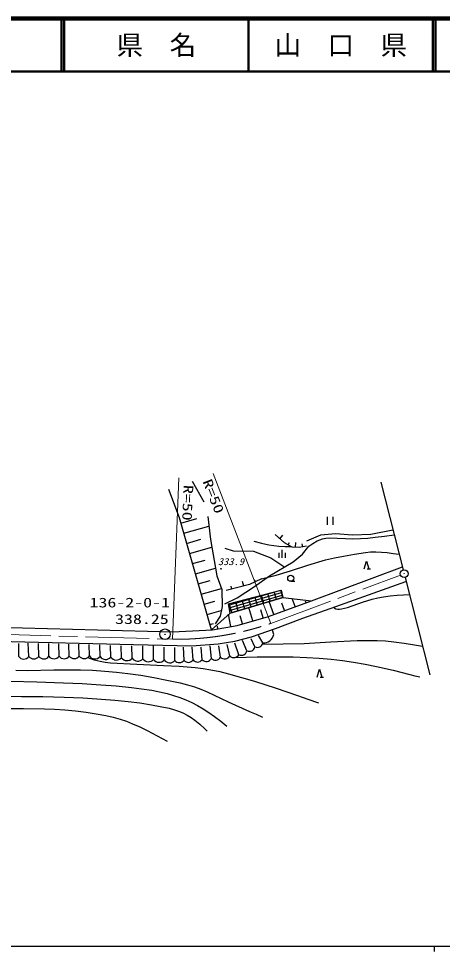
# Model space of a CAD drawing. Units: millimetres, scale not verified. Extents: x 40000 to 680000, y 20000 to 380000.
# Drawn here: x 289680 to 369513, y 204000 to 380000 of the extents above; entities that cross this region are included whole.
import ezdxf
from ezdxf.enums import TextEntityAlignment as Align

# ---------------------------------------------------------------- set-up
doc = ezdxf.new("R2010")
doc.units = ezdxf.units.MM
doc.header["$LTSCALE"] = 1000
doc.linetypes.add('CHAIN', pattern=[18.5, 12, -1.5, 3.5, -1.5])
for name, color, linetype, lineweight in [('M-BGD', 7, 'Continuous', 25), ('M-BGD-HTXT', 7, 'Continuous', 13), ('M-BMK', 2, 'CHAIN', 13), ('M-BMK-SRVR', 3, 'Continuous', 25), ('M-OTRS', 6, 'Continuous', 25), ('M-TTL', 2, 'Continuous', 140), ('M-TTL-BAND', 7, 'Continuous', 25), ('M-TTL-LINE', 7, 'Continuous', 50)]:
    doc.layers.add(name, color=color, linetype=linetype, lineweight=lineweight)
doc.layers.add('M-TTL-TXT', color=7, linetype='Continuous')
doc.styles.add('ＭＳ ゴシック', font='')
doc.styles.get('ＭＳ ゴシック').set_extended_font_data('MS Gothic')

# ---------------------------------------------------------------- blocks, each defined once
blk = doc.blocks.new('BUHIN5')
at = {"color": 7, "linetype": 'Continuous', "lineweight": 25}
blk.add_line((-297, -700), (201, -1036), dxfattribs=at)
blk.add_lwpolyline([(-797, -362), (420, 621), (-39, -874)], dxfattribs=at)
blk = doc.blocks.new('BUHIN7')
at = {"color": 7, "linetype": 'Continuous', "lineweight": 25}
for p, q in [((-411, 463), (-915, -282)), ((420, 621), (-420, -621)), ((583, -209), (79, -954))]:
    blk.add_line(p, q, dxfattribs=at)
blk = doc.blocks.new('BUHIN8')
at = {"color": 7, "linetype": 'Continuous', "lineweight": 25}
blk.add_line((-321, -475), (297, -893), dxfattribs=at)
blk.add_circle((0, 0), 574, dxfattribs=at)
blk = doc.blocks.new('BUHIN10')
at = {"color": 6, "linetype": 'Continuous', "lineweight": 25}
for radius in [746, 22.5]:
    blk.add_circle((0, 0), radius, dxfattribs=at)

msp = doc.modelspace()

# ---------------------------------------------------------------- hatches: boundary and pattern name
at = {"layer": 'M-BGD'}
h = msp.add_hatch(dxfattribs=at)
h.set_pattern_fill('USER', color=256, style=0, pattern_type=2)
h.set_pattern_definition([(196.356, (339464, 270740), (140.803, -479.765), []), (286.356, (339464, 270740), (2398.8, 704), []), (286.356, (338123, 270868), (2398.8, 704), [])])
h.paths.add_polyline_path([(339464, 270740), (329508, 267818), (329192, 269600), (339123, 272155)])

# ---------------------------------------------------------------- linework, layer by layer
for p, q in [((322365, 292749), (324595, 288826)), ((357923, 292531), (362133, 275994)), ((319964, 285779), (317952, 291172)), ((325997, 264700), (319964, 285779)), ((320239, 284821), (323245, 285681)), ((325302, 286048), (325844, 281691)), ((347808, 286005), (347807, 284505)), ((348958, 284504), (348959, 286004)), ((320787, 282905), (325524, 284260)), ((356023, 282727), (360211, 283544)), ((321335, 280988), (323998, 281750)), ((325844, 281691), (327038, 274883)), ((339755, 281087), (337996, 282647)), ((338875, 281867), (339457, 282523)), ((344007, 281464), (346638, 282596)), ((346638, 282596), (349358, 282821)), ((349358, 282821), (352577, 282593)), ((352577, 282593), (356023, 282727)), ((321884, 279072), (326092, 280276)), ((328517, 280054), (330076, 279573)), ((341194, 280286), (339755, 281087)), ((340474, 280686), (340738, 281160)), ((342513, 280205), (341194, 280286)), ((341854, 280246), (341909, 281152)), ((343913, 280484), (342513, 280205)), ((343213, 280345), (343108, 280875)), ((343144, 278971), (344353, 280484)), ((330076, 279573), (333955, 279530)), ((333955, 279530), (337194, 278249)), ((337194, 278249), (339632, 276608)), ((341421, 277521), (343144, 278971)), ((322432, 277156), (324836, 277844)), ((322981, 275239), (326784, 276328)), ((336931, 274849), (341421, 277521)), ((344845, 270144), (361988, 276563)), ((327038, 274883), (327962, 272268)), ((334119, 272856), (336931, 274849)), ((323529, 273323), (325741, 273956)), ((333192, 273212), (328752, 272095)), ((329862, 272375), (329729, 272903)), ((330853, 270727), (334119, 272856)), ((332082, 272933), (331872, 273765)), ((335432, 274291), (333192, 273212)), ((334312, 273752), (334137, 274114)), ((349441, 269061), (362653, 273781)), ((362503, 274540), (367174, 256186)), ((324078, 271407), (327882, 272495)), ((327962, 272268), (328015, 269055)), ((329192, 269600), (339123, 272155)), ((339123, 272155), (339464, 270740)), ((324626, 269490), (326645, 270068)), ((328540, 269595), (330853, 270727)), ((329508, 267818), (329192, 269600)), ((339464, 270740), (329508, 267818)), ((336743, 267206), (344845, 270144)), ((337756, 267573), (336878, 269994)), ((339781, 268308), (339283, 269682)), ((339464, 270740), (344845, 270144)), ((341807, 269042), (341245, 270590)), ((343832, 269777), (343720, 270086)), ((325174, 267574), (327863, 268344)), ((329508, 267818), (325997, 264700)), ((328015, 269055), (327632, 267258)), ((329633, 265312), (329248, 267597)), ((333794, 266361), (333071, 268885)), ((335760, 266924), (335325, 268444)), ((343201, 266872), (349441, 269061)), ((325723, 265658), (326382, 265846)), ((327632, 267258), (326706, 265788)), ((330845, 265516), (336743, 267206)), ((331828, 265798), (331396, 267307)), ((338099, 264894), (343201, 266872)), ((266681, 265714), (318661, 264291)), ((318661, 264291), (326190, 264697)), ((326190, 264697), (330845, 265516)), ((327209, 264904), (327132, 265361)), ((333581, 263322), (338099, 264894)), ((337760, 263811), (337483, 264583)), ((270966, 262862), (311287, 261902)), ((327300, 262003), (330441, 262552)), ((330441, 262552), (333581, 263322)), ((332686, 260728), (331872, 262646)), ((334179, 261473), (333512, 262963)), ((335672, 262218), (334850, 263581)), ((289681, 259623), (289699, 262085)), ((291583, 259639), (291485, 262151)), ((293486, 259655), (293425, 262116)), ((295389, 259670), (295365, 262098)), ((297292, 259686), (297239, 262014)), ((299195, 259702), (299162, 261979)), ((301098, 259718), (301002, 261945)), ((303001, 259733), (302959, 261910)), ((305017, 259628), (304966, 261825)), ((307032, 259522), (306971, 261740)), ((309048, 259417), (308995, 261672)), ((311064, 259311), (311002, 261638)), ((311287, 261902), (322288, 261676)), ((313079, 259206), (313059, 261653)), ((315095, 259100), (315066, 261685)), ((317111, 258995), (317105, 261417)), ((319126, 258889), (319078, 261365)), ((320834, 258939), (320751, 261381)), ((322288, 261676), (327300, 262003)), ((322542, 258988), (322390, 261380)), ((324249, 259038), (324063, 261429)), ((325985, 259274), (325752, 261629)), ((327721, 259510), (327423, 261678)), ((329457, 259746), (328961, 261878)), ((331193, 259982), (330434, 262128))]:
    msp.add_line(p, q, dxfattribs=at)
for points in [[(344353, 280484), (345127, 280992), (345929, 281445), (346435, 281667), (346960, 281831), (347563, 281944), (348192, 282000), (349726, 281992), (351252, 281925), (352673, 281873), (354091, 281882), (355463, 281976), (356845, 282131), (358648, 282371), (360445, 282625)], [(333996, 281410), (335419, 281029), (336851, 280707), (337784, 280559), (338735, 280470), (339882, 280422), (341034, 280406)], [(335432, 274291), (338171, 275002), (340895, 275772), (344194, 276855), (347514, 277881), (349183, 278269), (350879, 278602), (352942, 278974), (355012, 279286), (355994, 279373), (356977, 279399), (358059, 279353), (359142, 279248), (360265, 279095), (361387, 278921)], [(349106, 268812), (349445, 268656), (349795, 268563), (350159, 268553), (350532, 268605), (351632, 268902), (352702, 269253), (354501, 269894), (356300, 270471), (357339, 270724), (358409, 270923), (359702, 271094), (361012, 271207), (362169, 271269), (363324, 271313)], [(335545, 261994), (339525, 262027), (343502, 262120), (348482, 262389), (353475, 262653), (355346, 262684), (357217, 262655), (358806, 262574), (360398, 262433), (362328, 262180), (364251, 261867), (365020, 261733), (365798, 261594)], [(302824, 259376), (303911, 259026), (305010, 258736), (305979, 258560), (306960, 258444), (311958, 258199), (316947, 257959), (319950, 257791), (322953, 257563), (324420, 257381), (325887, 257139), (327560, 256793), (329222, 256387), (331672, 255706), (334103, 254969), (338178, 253638), (342244, 252248), (344200, 251571), (346155, 250891)], [(330465, 259458), (334631, 259554), (338808, 259590), (341397, 259556), (343997, 259462), (346285, 259321), (348578, 259120), (350674, 258878), (352762, 258577), (354955, 258192), (357138, 257747), (360256, 257031), (363363, 256256), (364304, 256015), (365245, 255773)], [(289155, 257041), (291313, 257024), (296305, 257099), (301310, 257116), (303618, 257034), (305922, 256892), (308093, 256701), (310266, 256450), (312696, 256086), (315130, 255661), (317624, 255192), (320105, 254665), (321470, 254316), (322816, 253910), (324016, 253480), (325206, 252990), (329184, 251095), (333182, 249257), (334411, 248727), (335641, 248203)], [(288137, 254978), (293120, 254841), (298112, 254663), (301650, 254515), (305186, 254307), (308052, 254082), (310932, 253795), (312855, 253557), (314767, 253258), (316212, 252979), (317652, 252638), (318863, 252294), (320055, 251892), (321182, 251448), (322286, 250947), (323384, 250384), (324460, 249762), (325538, 249068), (326586, 248321), (327765, 247415), (328926, 246485)], [(287381, 252145), (290192, 252098), (294239, 252071), (298278, 251983), (301769, 251824), (305261, 251605), (307796, 251412), (310314, 251161), (312497, 250882), (314692, 250540), (316370, 250233), (318054, 249863), (319026, 249593), (319972, 249269), (320722, 248953), (321443, 248583), (322155, 248141), (322847, 247641), (323810, 246842), (324752, 245984), (324988, 245762), (325224, 245539)], [(286573, 249803), (290560, 249819), (294558, 249775), (296457, 249705), (298360, 249574), (300380, 249379), (302404, 249123), (304265, 248832), (306126, 248480), (307463, 248172), (308790, 247805), (309972, 247413), (311141, 246961), (312529, 246351), (313905, 245681), (315796, 244682), (317672, 243643)]]:
    msp.add_lwpolyline(points, dxfattribs=at)
for centre, radius, start, end in [((335822, 264186), 1974, 265.63562, 349.03076), ((331660, 260915), 1043, 243.40149, 349.66162), ((333153, 261660), 1043, 243.40149, 349.66162), ((334646, 262406), 1043, 243.40149, 349.66162), ((290626, 260344), 1189, 217.34412, 323.60437), ((292529, 260360), 1189, 217.34412, 323.60437), ((294432, 260376), 1189, 217.34412, 323.60437), ((296335, 260392), 1189, 217.34412, 323.60437), ((298238, 260407), 1189, 217.34412, 323.60437), ((300141, 260423), 1189, 217.34412, 323.60437), ((302044, 260439), 1189, 217.34412, 323.60437), ((304049, 260448), 1268, 214.29272, 319.71387), ((306065, 260342), 1268, 214.29272, 319.71387), ((308080, 260237), 1268, 214.29272, 319.71387), ((310096, 260131), 1268, 214.29272, 319.71387), ((312112, 260026), 1268, 214.29272, 319.71387), ((314127, 259920), 1268, 214.29272, 319.71387), ((316143, 259815), 1268, 214.29272, 319.71387), ((318159, 259709), 1268, 214.29272, 319.71387), ((319962, 259554), 1068, 218.53345, 324.7937), ((321669, 259604), 1068, 218.53345, 324.7937), ((323377, 259653), 1068, 218.53345, 324.7937), ((325029, 259807), 1095, 224.6156, 330.87573), ((326765, 260043), 1095, 224.6156, 330.87573), ((328501, 260279), 1095, 224.6156, 330.87573), ((330237, 260515), 1095, 224.6156, 330.87573)]:
    msp.add_arc(centre, radius, start, end, dxfattribs=at)
at = {"layer": 'M-BGD-HTXT'}
for p, q in [((326331, 294190), (337172, 265876)), ((318641, 262890), (319830, 293374))]:
    msp.add_line(p, q, dxfattribs=at)
at = {"layer": 'M-BMK'}
for p, q in [((337172, 265876), (361615, 275005)), ((265273, 264422), (318641, 262890))]:
    msp.add_line(p, q, dxfattribs=at)
msp.add_arc((319417, 317079), 54194, 269.1792, 289.12488, dxfattribs=at)
at = {"layer": 'M-BMK-SRVR'}
for radius in [995, 30]:
    msp.add_circle((317258, 263837), radius, dxfattribs=at)
at = {"layer": 'M-TTL'}
msp.add_line((680000, 380000), (40000, 380000), dxfattribs=at)
at = {"layer": 'M-TTL-BAND'}
for p, q in [((40000, 205000), (579000, 205000)), ((368000, 205000), (368000, 204000))]:
    msp.add_line(p, q, dxfattribs=at)
at = {"layer": 'M-TTL-LINE'}
for p, q in [((297750, 380000), (297750, 370000)), ((298250, 380000), (298250, 370000)), ((333000, 380000), (333000, 370000)), ((367750, 380000), (367750, 370000)), ((368250, 380000), (368250, 370000)), ((40000, 370000), (680000, 370000))]:
    msp.add_line(p, q, dxfattribs=at)

# ---------------------------------------------------------------- block references
at = {"layer": 'M-BGD', "rotation": 34.01378}
for name, p in [('BUHIN7', (339284, 279029)), ('BUHIN5', (355234, 276901)), ('BUHIN8', (340944, 274408)), ('BUHIN5', (346374, 256469))]:
    msp.add_blockref(name, p, dxfattribs=at)
at = {"layer": 'M-OTRS', "rotation": 34.01378}
msp.add_blockref('BUHIN10', (362318, 275267), dxfattribs=at)

# ---------------------------------------------------------------- texts
at = {"layer": 'M-BGD-HTXT', "style": 'ＭＳ ゴシック', "width": 1.35}
for rotation, p in [(291.5, (323787, 292468)), (267.7, (320219, 292062))]:
    msp.add_text('R=50', height=1833, rotation=rotation, dxfattribs=at).set_placement(p, align=Align.BOTTOM_LEFT)
at = {"layer": 'M-BGD-HTXT', "style": 'ＭＳ ゴシック', "oblique": 15, "width": 1.1}
msp.add_text('333.9', height=1320, dxfattribs=at).set_placement((327223, 276483), align=Align.BOTTOM_LEFT)
at = {"layer": 'M-BGD-HTXT', "style": 'ＭＳ ゴシック'}
for s, height, width, p in [('・', 1320, 0.85, (327026, 275087)), ('136-2-0-1', 1833, 1.35, (303034, 268351)), ('338.25', 1833, 1.35, (307850, 265218))]:
    msp.add_text(s, height=height, dxfattribs=dict(at, width=width)).set_placement(p, align=Align.BOTTOM_LEFT)
at = {"layer": 'M-TTL-TXT', "style": 'ＭＳ ゴシック'}
for s, p in [('県\u3000名', (315625, 375000)), ('山\u3000口\u3000県', (350375, 375000))]:
    msp.add_text(s, height=3666, dxfattribs=at).set_placement(p, align=Align.MIDDLE_CENTER)

doc.saveas('drawing.dxf')
